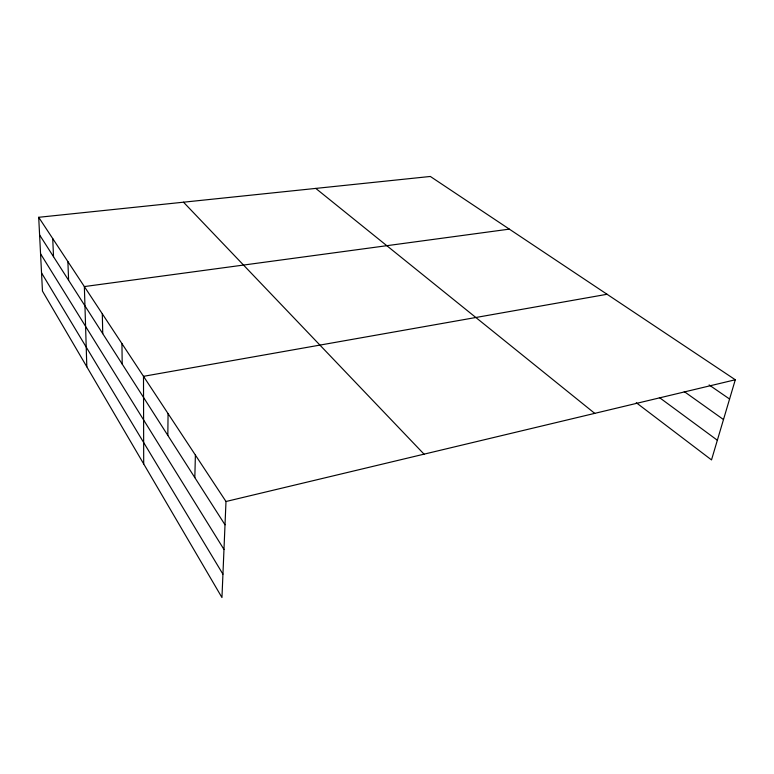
<?xml version="1.0" encoding="UTF-8"?>
<svg xmlns="http://www.w3.org/2000/svg" width="774" height="774" viewBox="0 0 774 774"><rect width="100%" height="100%" fill="white"/><g stroke="black" fill="none" stroke-linecap="round" stroke-linejoin="round"><path stroke-width="1.16" d="M167.832 435.414L168.064 413.597M194.825 477.616L195.387 455.064M38.7 217.291L225.989 501.504L221.954 597.538L42.464 291.082L38.7 217.291L430.334 176.462L735.3 379.763L711.509 459.911L636.257 402.712M225.989 501.504L735.3 379.763M607.058 294.275L143.5 376.328L143.703 463.926M509.34 229.133L84.356 286.574L86.823 366.818M709.1 384.93L729.582 399.036M684.255 391.596L723.487 419.547M659.371 397.526L717.353 440.242M315.763 188.401L594.732 413.364M183.506 202.198L424.055 454.164M39.6 234.948L225.011 524.801M40.567 253.804L223.976 549.463M41.535 272.893L222.931 574.182M52.719 238.556L53.532 256.726M67.889 261.583L68.605 280.285M102.303 313.809L102.749 333.671M121.934 343.608L122.205 364.08"/></g></svg>
